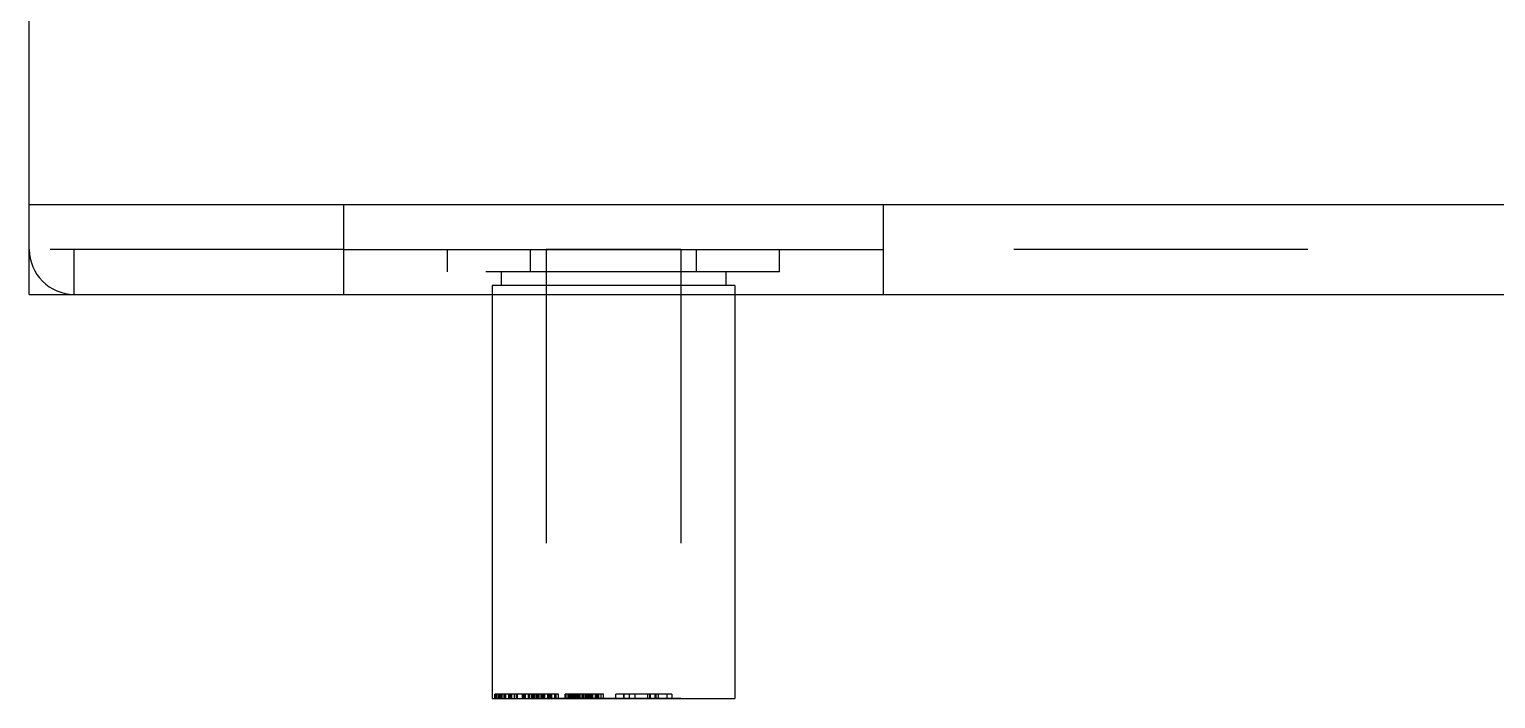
# Model space of a CAD drawing. Header units: millimetres. Extents: x 0 to 1189, y 25 to 866.
# Drawn here: x 160.9 to 193.53, y 255.84 to 270.74 of the extents above; entities that cross this region are included whole.
import ezdxf

# ---------------------------------------------------------------- set-up
doc = ezdxf.new("R2010")
doc.units = ezdxf.units.MM
doc.header["$LTSCALE"] = 65.395
doc.linetypes.add('HIDDEN', pattern=[0.2, 0.1, -0.1])
doc.layers.get('0').update_dxf_attribs({"linetype": 'CONTINUOUS'})
doc.layers.add('02___PRT_ALL_AXES', color=7, linetype='CONTINUOUS')
doc.layers.add('DEFAULT_2', color=8, linetype='HIDDEN')

msp = doc.modelspace()

# ---------------------------------------------------------------- linework, layer by layer
at = {"color": 3, "linetype": 'Continuous'}
for p, q in [((160.902, 264.838), (160.902, 293.838)), ((160.902, 266.838), (572.902, 266.838)), ((167.902, 264.838), (167.902, 266.838)), ((179.902, 266.838), (179.902, 264.838)), ((160.902, 264.838), (572.902, 264.838))]:
    msp.add_line(p, q, dxfattribs=at)
at = {"color": 7, "linetype": 'Continuous'}
for p, q in [((167.902, 265.838), (179.902, 265.838)), ((171.202, 264.838), (171.202, 255.838)), ((176.602, 264.838), (176.602, 255.838)), ((171.202, 255.838), (176.602, 255.838)), ((171.624, 255.938), (171.624, 255.838)), ((171.693, 255.938), (171.624, 255.938)), ((171.693, 255.938), (171.693, 255.838)), ((173.029, 255.938), (173.029, 255.838)), ((173.2, 255.938), (173.029, 255.938)), ((173.085, 255.838), (173.085, 255.938)), ((173.2, 255.938), (173.2, 255.838)), ((174.253, 255.938), (174.253, 255.838)), ((174.378, 255.938), (174.253, 255.938)), ((174.378, 255.938), (174.378, 255.838)), ((174.662, 255.938), (174.662, 255.838)), ((174.822, 255.938), (174.662, 255.938)), ((174.709, 255.838), (174.709, 255.938)), ((174.728, 255.838), (174.728, 255.938)), ((174.822, 255.938), (174.822, 255.838)), ((175.091, 255.938), (175.091, 255.838)), ((175.203, 255.938), (175.091, 255.938)), ((175.203, 255.938), (175.203, 255.838))]:
    msp.add_line(p, q, dxfattribs=at)
at = {"layer": '02___PRT_ALL_AXES', "color": 8, "linetype": 'HIDDEN'}
for p, q in [((172.402, 265.838), (172.402, 255.838)), ((175.402, 265.838), (172.402, 265.838)), ((175.402, 265.838), (175.402, 255.838)), ((171.202, 265.038), (171.202, 264.838)), ((176.602, 265.038), (176.602, 264.838)), ((175.402, 255.838), (172.402, 255.838))]:
    msp.add_line(p, q, dxfattribs=at)
at = {"layer": '02___PRT_ALL_AXES', "color": 7, "linetype": 'Continuous'}
for p, q in [((171.202, 264.838), (171.202, 255.838)), ((176.602, 264.838), (176.602, 255.838))]:
    msp.add_line(p, q, dxfattribs=at)
at = {"layer": 'DEFAULT_2', "color": 8, "linetype": 'HIDDEN'}
for p, q in [((167.902, 265.838), (160.902, 265.838)), ((161.902, 264.838), (161.902, 265.838)), ((170.207, 265.338), (170.207, 265.838)), ((172.055, 265.338), (172.055, 265.838)), ((172.402, 265.838), (172.402, 264.838)), ((175.402, 265.838), (175.402, 264.838)), ((175.75, 265.338), (175.75, 265.838)), ((177.597, 265.338), (177.597, 265.838)), ((280.902, 265.838), (179.902, 265.838)), ((177.597, 265.338), (170.207, 265.338)), ((171.402, 265.338), (171.402, 265.038)), ((176.402, 265.338), (176.402, 265.038)), ((171.202, 265.038), (171.202, 264.838)), ((176.602, 265.038), (171.202, 265.038)), ((176.602, 265.038), (176.602, 264.838)), ((171.261, 255.838), (171.261, 255.938)), ((171.624, 255.938), (171.261, 255.938)), ((171.268, 255.838), (171.268, 255.938)), ((171.301, 255.838), (171.301, 255.938)), ((171.316, 255.838), (171.316, 255.938)), ((171.349, 255.838), (171.349, 255.938)), ((171.369, 255.838), (171.369, 255.938)), ((171.371, 255.838), (171.371, 255.938)), ((171.397, 255.838), (171.397, 255.938)), ((171.401, 255.838), (171.401, 255.938)), ((171.415, 255.838), (171.415, 255.938)), ((171.423, 255.838), (171.423, 255.938)), ((171.47, 255.838), (171.47, 255.938)), ((171.477, 255.838), (171.477, 255.938)), ((171.481, 255.838), (171.481, 255.938)), ((171.504, 255.838), (171.504, 255.938)), ((171.569, 255.838), (171.569, 255.938)), ((171.58, 255.838), (171.58, 255.938)), ((171.613, 255.838), (171.613, 255.938)), ((171.624, 255.838), (171.624, 255.938)), ((171.636, 255.838), (171.636, 255.938)), ((172.679, 255.938), (171.693, 255.938)), ((171.742, 255.838), (171.742, 255.938)), ((171.744, 255.838), (171.744, 255.938)), ((171.767, 255.838), (171.767, 255.938)), ((171.769, 255.838), (171.769, 255.938)), ((171.875, 255.838), (171.875, 255.938)), ((171.887, 255.838), (171.887, 255.938)), ((171.898, 255.838), (171.898, 255.938)), ((171.931, 255.838), (171.931, 255.938)), ((171.942, 255.838), (171.942, 255.938)), ((172.007, 255.838), (172.007, 255.938)), ((172.03, 255.838), (172.03, 255.938)), ((172.034, 255.838), (172.034, 255.938)), ((172.041, 255.838), (172.041, 255.938)), ((172.088, 255.838), (172.088, 255.938)), ((172.096, 255.838), (172.096, 255.938)), ((172.11, 255.838), (172.11, 255.938)), ((172.114, 255.838), (172.114, 255.938)), ((172.14, 255.838), (172.14, 255.938)), ((172.142, 255.838), (172.142, 255.938)), ((172.162, 255.838), (172.162, 255.938)), ((172.195, 255.838), (172.195, 255.938)), ((172.21, 255.838), (172.21, 255.938)), ((172.243, 255.838), (172.243, 255.938)), ((172.25, 255.838), (172.25, 255.938)), ((172.292, 255.838), (172.292, 255.938)), ((172.294, 255.838), (172.294, 255.938)), ((172.322, 255.838), (172.322, 255.938)), ((172.344, 255.838), (172.344, 255.938)), ((172.372, 255.838), (172.372, 255.938)), ((172.376, 255.838), (172.376, 255.938)), ((172.44, 255.838), (172.44, 255.938)), ((172.442, 255.838), (172.442, 255.938)), ((172.459, 255.838), (172.459, 255.938)), ((172.462, 255.838), (172.462, 255.938)), ((172.47, 255.838), (172.47, 255.938)), ((172.473, 255.838), (172.473, 255.938)), ((172.482, 255.838), (172.482, 255.938)), ((172.489, 255.838), (172.489, 255.938)), ((172.498, 255.838), (172.498, 255.938)), ((172.501, 255.838), (172.501, 255.938)), ((172.511, 255.838), (172.511, 255.938)), ((172.512, 255.838), (172.512, 255.938)), ((172.529, 255.838), (172.529, 255.938)), ((172.595, 255.838), (172.595, 255.938)), ((172.627, 255.838), (172.627, 255.938)), ((172.678, 255.838), (172.678, 255.938)), ((172.679, 255.838), (172.679, 255.938)), ((172.824, 255.838), (172.824, 255.938)), ((173.029, 255.938), (172.824, 255.938)), ((172.825, 255.838), (172.825, 255.938)), ((172.846, 255.838), (172.846, 255.938)), ((172.848, 255.838), (172.848, 255.938)), ((172.893, 255.838), (172.893, 255.938)), ((172.923, 255.838), (172.923, 255.938)), ((172.931, 255.838), (172.931, 255.938)), ((172.948, 255.838), (172.948, 255.938)), ((172.952, 255.838), (172.952, 255.938)), ((172.958, 255.838), (172.958, 255.938)), ((172.961, 255.838), (172.961, 255.938)), ((172.981, 255.838), (172.981, 255.938)), ((172.986, 255.838), (172.986, 255.938)), ((172.992, 255.838), (172.992, 255.938)), ((172.999, 255.838), (172.999, 255.938)), ((173.003, 255.838), (173.003, 255.938)), ((173.013, 255.838), (173.013, 255.938)), ((173.044, 255.838), (173.044, 255.938)), ((173.064, 255.838), (173.064, 255.938)), ((173.086, 255.838), (173.086, 255.938)), ((173.098, 255.838), (173.098, 255.938)), ((173.101, 255.838), (173.101, 255.938)), ((173.128, 255.838), (173.128, 255.938)), ((173.148, 255.838), (173.148, 255.938)), ((173.157, 255.838), (173.157, 255.938)), ((173.681, 255.938), (173.2, 255.938)), ((173.205, 255.838), (173.205, 255.938)), ((173.211, 255.838), (173.211, 255.938)), ((173.229, 255.838), (173.229, 255.938)), ((173.236, 255.838), (173.236, 255.938)), ((173.24, 255.838), (173.24, 255.938)), ((173.279, 255.838), (173.279, 255.938)), ((173.29, 255.838), (173.29, 255.938)), ((173.311, 255.838), (173.311, 255.938)), ((173.315, 255.838), (173.315, 255.938)), ((173.335, 255.838), (173.335, 255.938)), ((173.357, 255.838), (173.357, 255.938)), ((173.372, 255.838), (173.372, 255.938)), ((173.386, 255.838), (173.386, 255.938)), ((173.409, 255.838), (173.409, 255.938)), ((173.415, 255.838), (173.415, 255.938)), ((173.426, 255.838), (173.426, 255.938)), ((173.441, 255.838), (173.441, 255.938)), ((173.444, 255.838), (173.444, 255.938)), ((173.502, 255.838), (173.502, 255.938)), ((173.508, 255.838), (173.508, 255.938)), ((173.541, 255.838), (173.541, 255.938)), ((173.555, 255.838), (173.555, 255.938)), ((173.559, 255.838), (173.559, 255.938)), ((173.577, 255.838), (173.577, 255.938)), ((173.626, 255.838), (173.626, 255.938)), ((173.676, 255.838), (173.676, 255.938)), ((173.681, 255.838), (173.681, 255.938)), ((173.956, 255.838), (173.956, 255.938)), ((174.253, 255.938), (173.956, 255.938)), ((174.134, 255.838), (174.134, 255.938)), ((174.141, 255.838), (174.141, 255.938)), ((174.662, 255.938), (174.378, 255.938)), ((175.091, 255.938), (174.822, 255.938)), ((174.854, 255.838), (174.854, 255.938)), ((174.906, 255.838), (174.906, 255.938))]:
    msp.add_line(p, q, dxfattribs=at)
msp.add_arc((161.902, 265.838), 1, 180, 270, dxfattribs=at)

doc.saveas('drawing.dxf')
